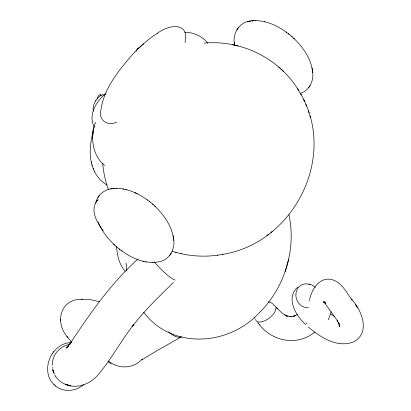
<?xml version="1.0" encoding="UTF-8"?>
<svg xmlns="http://www.w3.org/2000/svg" width="411" height="411" viewBox="0 0 411 411"><rect width="100%" height="100%" fill="white"/><g stroke="black" fill="none" stroke-linecap="round" stroke-linejoin="round"><path stroke-width="0.62" d="M92.665 136.991L93.436 129.532L95.424 122.17M339.491 324.716L339.507 326.837L338.69 322.661L339.27 324.49L337.066 320.215L337.852 321.345L324.079 302.147L325.168 303.395M258.889 313.239C284.494 288.173 296.542 249.801 288.923 214.67M184.971 42.677C189.882 21.665 169.091 24.336 157.567 33.183M95.804 203.065C97.114 195.451 103.937 189.692 111.453 188.752M136.103 51.308L137.289 48.878M101.039 96.01C101.548 92.013 96.241 96.826 97.679 98.881M285.121 271.779L288.62 259.608M309.221 300.862L309.57 299.634M93.379 131.633C89.716 143.711 88.571 157.177 93.415 169.096M331.122 311.779L328.353 319.825M309.776 299.028C311.779 288.856 320.123 276.454 331.996 279.639C341.824 282.352 346.581 292.56 352.093 300.133L351.354 299.069C361.865 310.079 371.148 333.311 353.028 342.091C336.85 348.138 320.292 337.097 308.348 327.064M94.289 126.002L92.285 132.45L92.203 137.526M95.866 100.531C93.985 103.634 92.27 107.512 93.431 111.17M250.412 20.982C239.022 22.04 231.968 34.277 234.599 44.969M115.969 246.266C127.708 256.392 143.496 264.956 159.442 261.704C170.01 259.778 175.785 248.064 173.447 238.087M222.474 254.419C293.87 243.163 337.816 156.514 300.384 93.395C309.904 90.492 314.451 79.58 312.401 70.312M95.573 100.998C97.53 98.013 100.582 94.011 104.605 94.802M71.55 342.569C51.457 342.63 39.338 370.861 54.288 384.835M97.792 197.665L98.337 196.874M98.774 196.211L99.303 195.436M236.751 29.895L237.291 29.099M237.733 28.436L238.257 27.66M169.784 255.39L170.313 254.615M170.75 253.952L171.289 253.161M308.743 87.62L309.267 86.844M309.709 86.182L310.248 85.385M52.325 353.465L52.644 353.054M53.481 351.944L53.779 351.554M139.596 47.506L141.682 45.349L143.742 43.962M97.392 200.26C89.629 209.548 96.703 222.623 103.202 230.602M137.485 48.662L138.646 47.825L139.447 47.856M137.228 48.95L137.531 48.611M137.973 259.017C110.487 283.765 89.485 314.256 69.233 344.896L71.319 342.091L66.156 348.076L68.832 345.708L66.366 347.619L67.425 346.992M173.37 282.537C159.021 296.485 144.544 310.464 132.352 326.401L133.796 324.515C121.106 340.668 111.407 358.988 98.208 374.745C90.317 384.028 76.872 389.479 65.179 384.203L70.841 385.929L68.026 385.097M96.883 200.748L98.137 199.546M258.432 313.67C228.023 345.872 171.557 349.669 143.691 312.211M297.929 286.991C285.167 297.8 295.807 315.782 305.65 324.52M83.695 384.526C75.655 391.966 61.835 392.726 53.995 384.573M266.893 235.524L268.152 234.573M270.808 232.534L272.139 231.532M105.771 93.693C96.364 100.849 88.062 114.941 94.047 126.485M157.685 33.111C148.561 38.829 140.49 46.083 133.077 53.862L132.953 53.995C118.502 70.656 102.714 89.67 100.597 112.506C99.426 120.593 107.985 125.838 115.095 122.807M141.8 359.872L156.565 350.917L181.549 336.773M314.682 332.17C297.559 346.221 272.56 341.705 259.469 324.685M297.641 314.405L293.228 316.413L295.268 315.658L289.919 316.804L292.026 316.537L289.318 316.557L290.818 316.742M247.417 21.937L248.1 21.721M115.609 122.689L116.688 122.365M248.83 21.572L250.088 21.321M180.758 253.608C192.862 256.346 205.454 256.87 217.743 255.164M217.321 255.241L223.024 254.327M249.472 21.12C265.198 18.516 280.528 26.797 292.077 36.79M251.743 20.786L253.525 20.632M112.789 188.562C127.8 187.175 142.098 195.02 153.118 204.565M110.518 188.89L114.566 188.402M81.435 299.285C60.273 299.131 54.673 322.25 67.137 336.676M204.318 43.124C241.324 39.662 279.526 58.408 298.638 90.43M82.102 299.244L90.6 299.66L99.282 301.653M81.224 299.3L82.303 299.234M255.056 20.576L255.878 20.55M116.097 188.351L116.924 188.325M152.162 262.501L152.984 262.48M252.226 21.151L252.945 21.151M184.873 32.253C193.576 32.325 202.284 36.23 207.714 43.098M290.741 316.727L286.678 315.869L287.417 316.126L284.808 315.078L286.981 316.059L281.818 312.925L276.141 307.233M122.904 188.926L123.577 189.07M145.509 261.756L146.182 261.899M264.643 21.757L265.182 21.875M125.684 189.528L126.223 189.646M142.858 261.18L143.398 261.298M238.005 45.924L232.364 44.66M172.276 251.296L176.201 252.462M175.605 252.318L181.23 253.721M137.212 193.787L134.505 192.523M268.121 301.72L271.075 302.702L273.7 304.453M325.122 302.691C326.986 303.58 322.65 301.217 324.294 302.393M309.026 283.939L311.851 284.895L315.278 287.238M325.743 302.861L323.729 301.777L324.192 302.172L323.883 301.998M324.618 302.383C327.038 303.539 323.308 301.689 324.798 302.475L324.043 302.023M324.038 302.09L324.479 302.352M106.958 184.945C100.525 181.323 95.732 175.189 93.086 168.351M334.364 316.357L330.824 314.148M111.016 363.807L108.114 361.808M324.002 302.07L323.76 301.792M288.388 33.728L289.02 34.205M149.434 201.498L150.061 201.976M119.02 248.85L119.652 249.328M286.087 31.986L286.601 32.377M147.128 199.756L147.641 200.152M121.44 250.679L121.954 251.07M104.635 165.443C96.739 159.083 92.773 148.823 92.681 138.851M55.341 385.775L55.608 386.016M293.639 38.223C303.261 47.332 311.389 59.158 312.745 72.649M154.685 205.993C164.308 215.107 172.43 226.934 173.791 240.425M98.147 221.904C101.687 230.674 107.533 238.39 114.402 244.833M283.528 71.422L278.725 67.014M291.378 36.158L294.44 38.947M152.424 203.933L155.481 206.718M113.606 244.108L116.662 246.893M71.324 341.885L66.895 336.337M277.358 308.635L277.62 308.928L276.459 307.592M258.057 323.056L257.738 322.692L259.731 324.983M125.078 271.209C119.282 264.371 116.935 255.257 116.606 246.451M67.445 337.107L67.681 337.441M357.719 307.993L355.412 304.685M54.791 374.955L55.942 376.877M297.677 88.817L301.381 95.069M306.472 322.866L306.966 323.837M94.309 171.094L94.628 171.813M303.708 99.611L304.5 101.43M305.748 104.255L306.56 106.12M53.625 372.423L54.288 373.964M52.731 369.556L53.846 372.777M108.437 189.692C105.422 181.179 103.392 172.291 102.699 163.28M52.855 369.792L53.836 372.726M254.45 317.323L254.763 318.299M308.332 110.903L308.928 112.876M309.802 115.763L310.408 117.772M91.18 161.816L91.396 162.664M91.91 164.703L92.121 165.535M234.255 42.631L234.619 45.056M126.814 270.674L126.043 263.019M312.041 67.918L312.381 70.224M173.082 235.688L173.421 237.995M60.479 319.224L60.504 319.609M60.525 319.958L60.551 320.339M273.356 305.024A12.032 5.769 -37.1 0 1 269.863 317.605A12.032 5.769 -37.1 0 1 255.606 319.332M308.363 307.649A12.032 10.763 72.5 0 1 295.889 294.235A12.032 10.763 72.5 0 1 309.755 284.546M180.948 336.994A25.158 11.374 61.3 0 1 168.782 331.872M142.288 358.973A25.158 24.223 51.5 0 1 108.509 361.043M175.23 280.061A20.786 3.406 45.8 0 1 154.217 261.982M67.861 385.056A20.786 20.612 -62.9 0 1 66.911 384.799M65.061 384.151A20.786 20.612 -62.9 0 1 55.973 376.918M53.322 371.667A20.786 20.612 -62.9 0 1 52.901 370.249M52.5 368.318A20.786 20.612 -62.9 0 1 52.367 367.342M52.243 365.374A20.786 20.612 -62.9 0 1 70.106 344.361M92.511 138.759A3.827 3.535 -18.7 0 1 92.655 137.495M325.748 302.861L325.25 302.691L325.748 302.861"/></g></svg>
